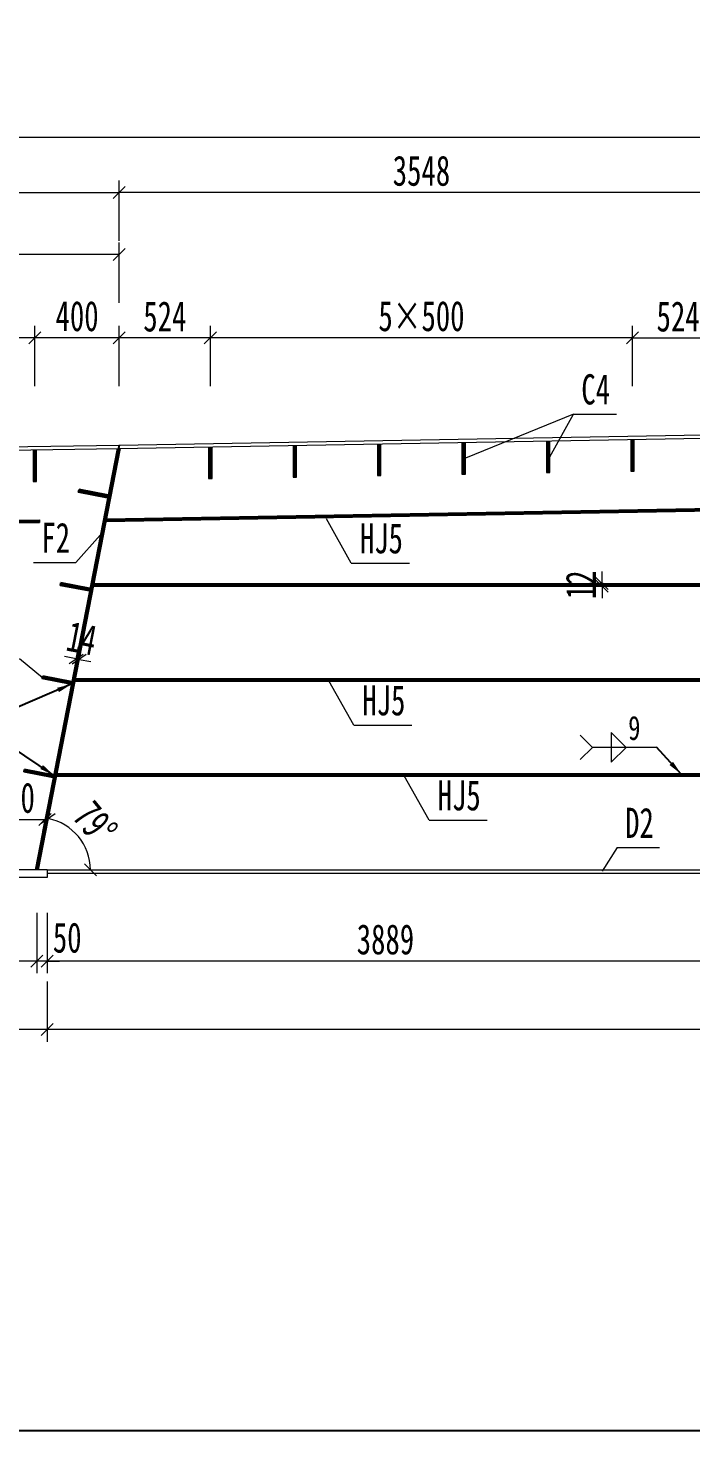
# Model space of a CAD drawing. Header units: millimetres. Extents: x -89049 to 410567, y -307459 to -100425.
# Drawn here: x 203421 to 206561, y -127671 to -121026 of the extents above; entities that cross this region are included whole.
import ezdxf
from ezdxf.enums import TextEntityAlignment as Align

# ---------------------------------------------------------------- set-up
doc = ezdxf.new("R2010")
doc.units = ezdxf.units.MM
doc.layers.get('Defpoints').update_dxf_attribs({"color": 8})
for name, color, linetype, lineweight in [('Dim', 4, 'Continuous', 15), ('文字', 7, 'Continuous', 15), ('细实线', 4, 'Continuous', 15), ('钢板粗线', 1, 'Continuous', 25), ('钢板细线', 6, 'Continuous', 15)]:
    doc.layers.add(name, color=color, linetype=linetype, lineweight=lineweight)
doc.layers.add('Text', color=4, linetype='Continuous')
doc.styles.add('111', font='', dxfattribs={"width": 0.7})
doc.styles.add('BM_Dim', font='', dxfattribs={"width": 0.85})
doc.styles.add('SMEDI', font='', dxfattribs={"width": 0.75})
doc.styles.get("Standard").update_dxf_attribs({"font": ''})
doc.styles.get('111').set_extended_font_data('仿宋_GB2312')
doc.styles.get('BM_Dim').set_extended_font_data('仿宋_GB2312')
doc.styles.get('SMEDI').set_extended_font_data('仿宋_GB2312')
doc.styles.get('Standard').set_extended_font_data('仿宋_GB2312')
doc.dimstyles.new('200', dxfattribs={"dimscale": 0, "dimtxt": 2.5, "dimasz": 1, "dimexe": 1, "dimexo": 1, "dimgap": 0.6, "dimtad": 1, "dimdec": 0, "dimdsep": 46, "dimtxsty": '111', "dimblk": 'OBLIQUE', "dimcen": 0, "dimclrd": 4, "dimclre": 4, "dimclrt": 4, "dimadec": 1, "dimazin": 2, "dimtfac": 1, "dimtdec": 0, "dimtix": 1, "dimtmove": 2, "dimatfit": 3, "dimfxl": 4, "dimfxlon": 1, "dimtolj": 1, "dimlwd": -1, "dimlwe": -1, "dimarcsym": 0})
doc.dimstyles.new('MSteel_1.0_1.0', dxfattribs={"dimtxt": 3, "dimasz": 1.2, "dimexe": 1, "dimexo": 1, "dimgap": 1, "dimtad": 3, "dimtoh": 1, "dimdec": 0, "dimzin": 0, "dimdsep": 46, "dimtxsty": 'Standard', "dimblk": 'ARCHTICK', "dimcen": 0.09, "dimclrd": 3, "dimclre": 3, "dimadec": 0, "dimazin": 0, "dimtfac": 1, "dimtdec": 4, "dimtofl": 0, "dimtmove": 0, "dimatfit": 3, "dimfxl": 1, "dimtolj": 1, "dimtzin": 0, "dimarcsym": 0})

# ---------------------------------------------------------------- blocks, each defined once
blk = doc.blocks.new('_Oblique')
at = {"color": 0, "linetype": 'ByBlock', "lineweight": -2}
blk.add_line((-0.5, -0.5), (0.5, 0.5), dxfattribs=at)
blk = doc.blocks.new('*D1231')
at = {"layer": 'Defpoints', "color": 0}
for p in [(203512.4, -125033.5), (206716, -125013.5), (203512.4, -125445.8)]:
    blk.add_point(p, dxfattribs=at)
at = {"layer": '细实线', "color": 4}
for p, q in [((203512.4, -125217.2), (203512.4, -125502.9)), ((206716, -125217.2), (206716, -125502.9)), ((206716, -125445.8), (203512.4, -125445.8))]:
    blk.add_line(p, q, dxfattribs=at)
at = {"layer": '细实线', "color": 4, "xscale": 57.14285714285715, "yscale": 57.14285714285715, "zscale": 57.14285714285715, "rotation": 180}
blk.add_blockref('_Oblique', (203512.4, -125445.8), dxfattribs=at)
at = {"layer": '细实线', "color": 4, "xscale": 57.14285714285715, "yscale": 57.14285714285715, "zscale": 57.14285714285715}
blk.add_blockref('_Oblique', (206716, -125445.8), dxfattribs=at)
at = {"layer": '细实线', "color": 4, "insert": (205114.2, -125343.6), "char_height": 142.86, "attachment_point": 5, "style": '111'}
blk.add_mtext('\\A1;3889', dxfattribs=at)
blk = doc.blocks.new('*D1232')
at = {"layer": 'Defpoints', "color": 0}
for p in [(203512.4, -125033.5), (211974, -125228.6), (203512.4, -125770.4)]:
    blk.add_point(p, dxfattribs=at)
at = {"layer": '细实线', "color": 4}
for p, q in [((203512.4, -125541.8), (203512.4, -125827.6)), ((211974, -125541.8), (211974, -125827.6)), ((211974, -125770.4), (203512.4, -125770.4))]:
    blk.add_line(p, q, dxfattribs=at)
at = {"layer": '细实线', "color": 4, "xscale": 57.14285714285715, "yscale": 57.14285714285715, "zscale": 57.14285714285715, "rotation": 180}
blk.add_blockref('_Oblique', (203512.4, -125770.4), dxfattribs=at)
at = {"layer": '细实线', "color": 4, "xscale": 57.14285714285715, "yscale": 57.14285714285715, "zscale": 57.14285714285715}
blk.add_blockref('_Oblique', (211974, -125770.4), dxfattribs=at)
at = {"layer": '细实线', "color": 4, "insert": (207743.2, -125653.9), "char_height": 142.857, "attachment_point": 5, "style": '111'}
blk.add_mtext('\\A1;19778/2', dxfattribs=at)
blk = doc.blocks.new('角焊缝1')
at = {"layer": 'Dim'}
blk.add_line((-3101.17, 370.22), (-3106.48, 370.22), dxfattribs=at)
blk.add_lwpolyline([(-3107.48, 369.22), (-3106.48, 370.22), (-3107.48, 371.22)], dxfattribs=at)
blk.add_lwpolyline([(-3104.91, 371.45), (-3104.91, 368.99), (-3103.68, 370.22)], close=True, dxfattribs=at)
blk = doc.blocks.new('_ArchTick')
at = {"color": 0, "linetype": 'ByBlock', "const_width": 0.15}
blk.add_lwpolyline([(-0.5, -0.5), (0.5, 0.5)], dxfattribs=at)
blk = doc.blocks.new('*D1238')
at = {"layer": 'Defpoints', "color": 0}
for p in [(206203, -123657.5), (206140.1, -123669.5), (206202.7, -123669.5)]:
    blk.add_point(p, dxfattribs=at)
at = {"layer": '细实线', "color": 4}
for p, q in [((206145.8, -123657.5), (206083, -123657.5)), ((206140.1, -123657.5), (206140.1, -123600.3)), ((206140.1, -123657.5), (206140.1, -123669.5)), ((206145.6, -123669.5), (206083, -123669.5)), ((206140.1, -123669.5), (206140.1, -123726.6))]:
    blk.add_line(p, q, dxfattribs=at)
at = {"layer": '细实线', "color": 4, "xscale": 57.14285714285715, "yscale": 57.14285714285715, "zscale": 57.14285714285715}
for p, rotation in [((206140.1, -123657.5), 270), ((206140.1, -123669.5), 90)]:
    blk.add_blockref('_Oblique', p, dxfattribs=dict(at, rotation=rotation))
at = {"layer": '细实线', "color": 4, "insert": (206039.4, -123663.5), "char_height": 142.86, "attachment_point": 5, "rotation": 90, "style": '111'}
blk.add_mtext('\\A1;12', dxfattribs=at)
blk = doc.blocks.new('14-160加劲 无过焊孔')
at = {"layer": 'Defpoints'}
blk.add_line((38609.4, 32076.7), (38609.4, 32216.7), dxfattribs=at)
at = {"layer": '钢板粗线', "color": 7}
for p, q in [((38603.4, 32076.7), (38603.4, 32216.7)), ((38603.4, 32216.7), (38615.4, 32216.7)), ((38615.4, 32076.7), (38615.4, 32216.7)), ((38603.4, 32076.7), (38615.4, 32076.7))]:
    blk.add_line(p, q, dxfattribs=at)
blk = doc.blocks.new('*D1245')
at = {"layer": 'Defpoints', "color": 0}
for p in [(211974, -121542.4), (190651.3, -121716.4), (211974, -123001.7)]:
    blk.add_point(p, dxfattribs=at)
at = {"layer": '细实线', "color": 4}
for p, q in [((190651.3, -121659.3), (190651.3, -121485.3)), ((211974, -121771), (211974, -121485.3)), ((190651.3, -121542.4), (211974, -121542.4))]:
    blk.add_line(p, q, dxfattribs=at)
at = {"layer": '细实线', "color": 4, "xscale": 57.14285714285715, "yscale": 57.14285714285715, "zscale": 57.14285714285715, "rotation": 180}
blk.add_blockref('_Oblique', (190651.3, -121542.4), dxfattribs=at)
at = {"layer": '细实线', "color": 4, "xscale": 57.14285714285715, "yscale": 57.14285714285715, "zscale": 57.14285714285715}
blk.add_blockref('_Oblique', (211974, -121542.4), dxfattribs=at)
at = {"layer": '细实线', "color": 4, "insert": (201312.6, -121440.2), "char_height": 142.86, "attachment_point": 5, "style": '111'}
blk.add_mtext('\\A1;22750', dxfattribs=at)
blk = doc.blocks.new('*D1246')
at = {"layer": 'Defpoints', "color": 0}
for p in [(203853.5, -121805.1), (192781.3, -122749.7), (203853.5, -123001.7)]:
    blk.add_point(p, dxfattribs=at)
at = {"layer": '细实线', "color": 4}
for p, q in [((192781.3, -122033.7), (192781.3, -121748)), ((203853.5, -122033.7), (203853.5, -121748)), ((192781.3, -121805.1), (203853.5, -121805.1))]:
    blk.add_line(p, q, dxfattribs=at)
at = {"layer": '细实线', "color": 4, "xscale": 57.14285714285715, "yscale": 57.14285714285715, "zscale": 57.14285714285715, "rotation": 180}
blk.add_blockref('_Oblique', (192781.3, -121805.1), dxfattribs=at)
at = {"layer": '细实线', "color": 4, "xscale": 57.14285714285715, "yscale": 57.14285714285715, "zscale": 57.14285714285715}
blk.add_blockref('_Oblique', (203853.5, -121805.1), dxfattribs=at)
at = {"layer": '细实线', "color": 4, "insert": (198317.4, -121702.9), "char_height": 142.86, "attachment_point": 5, "style": '111'}
blk.add_mtext('\\A1;11072', dxfattribs=at)
blk = doc.blocks.new('*D1248')
at = {"layer": 'Defpoints', "color": 0}
for p in [(203017.4, -125017.5), (203462.4, -125017.5), (203017.4, -125445.8)]:
    blk.add_point(p, dxfattribs=at)
at = {"layer": '细实线', "color": 4}
for p, q in [((203017.4, -125217.2), (203017.4, -125502.9)), ((203462.4, -125217.2), (203462.4, -125502.9)), ((203462.4, -125445.8), (203017.4, -125445.8))]:
    blk.add_line(p, q, dxfattribs=at)
at = {"layer": '细实线', "color": 4, "xscale": 57.14285714285715, "yscale": 57.14285714285715, "zscale": 57.14285714285715, "rotation": 180}
blk.add_blockref('_Oblique', (203017.4, -125445.8), dxfattribs=at)
at = {"layer": '细实线', "color": 4, "xscale": 57.14285714285715, "yscale": 57.14285714285715, "zscale": 57.14285714285715}
blk.add_blockref('_Oblique', (203462.4, -125445.8), dxfattribs=at)
at = {"layer": '细实线', "color": 4, "insert": (203239.9, -125345.1), "char_height": 142.86, "attachment_point": 5, "style": '111'}
blk.add_mtext('\\A1;445', dxfattribs=at)
blk = doc.blocks.new('*D1251')
at = {"layer": 'Defpoints', "color": 0}
for p in [(194816.5, -124991.9), (203512.4, -125251.3), (194816.5, -125770.4)]:
    blk.add_point(p, dxfattribs=at)
at = {"layer": '细实线', "color": 4}
for p, q in [((194816.5, -125541.8), (194816.5, -125827.6)), ((203512.4, -125541.8), (203512.4, -125827.6)), ((203512.4, -125770.4), (194816.5, -125770.4))]:
    blk.add_line(p, q, dxfattribs=at)
at = {"layer": '细实线', "color": 4, "xscale": 57.14285714285715, "yscale": 57.14285714285715, "zscale": 57.14285714285715, "rotation": 180}
blk.add_blockref('_Oblique', (194816.5, -125770.4), dxfattribs=at)
at = {"layer": '细实线', "color": 4, "xscale": 57.14285714285715, "yscale": 57.14285714285715, "zscale": 57.14285714285715}
blk.add_blockref('_Oblique', (203512.4, -125770.4), dxfattribs=at)
at = {"layer": '细实线', "color": 4, "insert": (199164.5, -125668.2), "char_height": 142.86, "attachment_point": 5, "style": '111'}
blk.add_mtext('\\A1;8696', dxfattribs=at)
blk = doc.blocks.new('*D1252')
at = {"layer": 'Defpoints', "color": 0}
for p in [(203462.4, -125017.5), (203512.4, -125017.5), (203462.4, -125445.8)]:
    blk.add_point(p, dxfattribs=at)
at = {"layer": '细实线', "color": 4}
for p, q in [((203462.4, -125217.2), (203462.4, -125502.9)), ((203512.4, -125217.2), (203512.4, -125502.9)), ((203462.4, -125445.8), (203405.3, -125445.8)), ((203512.4, -125445.8), (203462.4, -125445.8)), ((203512.4, -125445.8), (203569.6, -125445.8))]:
    blk.add_line(p, q, dxfattribs=at)
at = {"layer": '细实线', "color": 4, "xscale": 57.14285714285715, "yscale": 57.14285714285715, "zscale": 57.14285714285715}
blk.add_blockref('_Oblique', (203462.4, -125445.8), dxfattribs=at)
at = {"layer": '细实线', "color": 4, "xscale": 57.14285714285715, "yscale": 57.14285714285715, "zscale": 57.14285714285715, "rotation": 180}
blk.add_blockref('_Oblique', (203512.4, -125445.8), dxfattribs=at)
at = {"layer": '细实线', "color": 4, "insert": (203606.8, -125335.2), "char_height": 142.86, "attachment_point": 5, "style": '111'}
blk.add_mtext('\\A1;50', dxfattribs=at)
blk = doc.blocks.new('*D1255')
at = {"layer": 'Defpoints', "color": 0}
for p in [(203643.9, -124043.5), (203657.6, -124046.1), (203663.4, -124016.5)]:
    blk.add_point(p, dxfattribs=at)
at = {"layer": '细实线', "color": 4}
for p, q in [((203649.6, -124013.9), (203660.5, -123957.8)), ((203663.4, -124016.5), (203674.3, -123960.4)), ((203649.6, -124013.9), (203593.5, -124003)), ((203649.6, -124013.9), (203663.4, -124016.5)), ((203663.4, -124016.5), (203719.4, -124027.4))]:
    blk.add_line(p, q, dxfattribs=at)
at = {"layer": '细实线', "color": 4, "xscale": 57.14285714285715, "yscale": 57.14285714285715, "zscale": 57.14285714285715}
for p, rotation in [((203649.6, -124013.9), 349.0000000002715), ((203663.4, -124016.5), 169.0000000002716)]:
    blk.add_blockref('_Oblique', p, dxfattribs=dict(at, rotation=rotation))
at = {"layer": '细实线', "color": 4, "insert": (203675.7, -123916.3), "char_height": 142.86, "attachment_point": 5, "rotation": 349, "style": '111'}
blk.add_mtext('\\A1;14', dxfattribs=at)
blk = doc.blocks.new('*D1256')
at = {"layer": 'Defpoints', "color": 0}
for p in [(201159, -122099.3), (201159, -122815.3), (203853.5, -123001.7)]:
    blk.add_point(p, dxfattribs=at)
at = {"layer": '细实线', "color": 4}
for p, q in [((201159, -122327.9), (201159, -122042.1)), ((203853.5, -122327.9), (203853.5, -122042.1)), ((203853.5, -122099.3), (201159, -122099.3))]:
    blk.add_line(p, q, dxfattribs=at)
at = {"layer": '细实线', "color": 4, "xscale": 57.14285714285715, "yscale": 57.14285714285715, "zscale": 57.14285714285715, "rotation": 180}
blk.add_blockref('_Oblique', (201159, -122099.3), dxfattribs=at)
at = {"layer": '细实线', "color": 4, "xscale": 57.14285714285715, "yscale": 57.14285714285715, "zscale": 57.14285714285715}
blk.add_blockref('_Oblique', (203853.5, -122099.3), dxfattribs=at)
at = {"layer": '细实线', "color": 4, "insert": (202506.3, -121997.1), "char_height": 142.86, "attachment_point": 5, "style": '111'}
blk.add_mtext('\\A1;2694', dxfattribs=at)
blk = doc.blocks.new('*D1287')
at = {"layer": 'Defpoints', "color": 0}
for p in [(203905.3, -122771.9), (203691, -124903.9), (203469.6, -125013.5), (203512.4, -125013.5), (204539.3, -125013.5)]:
    blk.add_point(p, dxfattribs=at)
at = {"layer": '细实线', "color": 4}
blk.add_arc((203469.6, -125013.5), 247.1, 0, 79, dxfattribs=at)
at = {"layer": '细实线', "color": 4, "xscale": 57.14285714285715, "yscale": 57.14285714285715, "zscale": 57.14285714285715}
for p, rotation in [((203516.7, -124770.9), 168.9999999999934), ((203716.6, -125013.5), 270)]:
    blk.add_blockref('_Oblique', p, dxfattribs=dict(at, rotation=rotation))
at = {"layer": '细实线', "color": 4, "insert": (203739.1, -124791.3), "char_height": 142.86, "attachment_point": 5, "rotation": 309.5, "style": '111'}
blk.add_mtext('\\A1;79%%d', dxfattribs=at)
blk = doc.blocks.new('*D1290')
at = {"layer": 'Defpoints', "color": 0}
for p in [(203853.5, -121805.1), (206716, -122971.5), (203853.5, -123001.7)]:
    blk.add_point(p, dxfattribs=at)
at = {"layer": '细实线', "color": 4}
for p, q in [((203853.5, -122033.7), (203853.5, -121748)), ((206716, -122033.7), (206716, -121748)), ((206716, -121805.1), (203853.5, -121805.1))]:
    blk.add_line(p, q, dxfattribs=at)
at = {"layer": '细实线', "color": 4, "xscale": 57.14285714285715, "yscale": 57.14285714285715, "zscale": 57.14285714285715, "rotation": 180}
blk.add_blockref('_Oblique', (203853.5, -121805.1), dxfattribs=at)
at = {"layer": '细实线', "color": 4, "xscale": 57.14285714285715, "yscale": 57.14285714285715, "zscale": 57.14285714285715}
blk.add_blockref('_Oblique', (206716, -121805.1), dxfattribs=at)
at = {"layer": '细实线', "color": 4, "insert": (205284.8, -121702.9), "char_height": 142.86, "attachment_point": 5, "style": '111'}
blk.add_mtext('\\A1;3548', dxfattribs=at)
blk = doc.blocks.new('*D3015')
at = {"layer": 'Defpoints', "color": 0}
for p in [(204284.8, -122493.6), (204284.8, -123059), (206284.8, -123026.4)]:
    blk.add_point(p, dxfattribs=at)
at = {"layer": '细实线', "color": 4}
for p, q in [((204284.8, -122722.2), (204284.8, -122436.5)), ((206284.8, -122722.2), (206284.8, -122436.5)), ((206284.8, -122493.6), (204284.8, -122493.6))]:
    blk.add_line(p, q, dxfattribs=at)
at = {"layer": '细实线', "color": 4, "xscale": 57.14285714285715, "yscale": 57.14285714285715, "zscale": 57.14285714285715, "rotation": 180}
blk.add_blockref('_Oblique', (204284.8, -122493.6), dxfattribs=at)
at = {"layer": '细实线', "color": 4, "xscale": 57.14285714285715, "yscale": 57.14285714285715, "zscale": 57.14285714285715}
blk.add_blockref('_Oblique', (206284.8, -122493.6), dxfattribs=at)
at = {"layer": '细实线', "color": 4, "insert": (205284.8, -122391.4), "char_height": 142.857, "attachment_point": 5, "style": '111'}
blk.add_mtext('\\A1;\\f仿宋_GB2312|b0|i0|c134|p49;5×500', dxfattribs=at)
blk = doc.blocks.new('*D3016')
at = {"layer": 'Defpoints', "color": 0}
for p in [(206716, -122493.6), (206716, -122905.3), (206284.8, -123026.4)]:
    blk.add_point(p, dxfattribs=at)
at = {"layer": '细实线', "color": 4}
for p, q in [((206284.8, -122722.2), (206284.8, -122436.5)), ((206716, -122722.2), (206716, -122436.5)), ((206284.8, -122493.6), (206716, -122493.6))]:
    blk.add_line(p, q, dxfattribs=at)
at = {"layer": '细实线', "color": 4, "xscale": 57.14285714285715, "yscale": 57.14285714285715, "zscale": 57.14285714285715, "rotation": 180}
blk.add_blockref('_Oblique', (206284.8, -122493.6), dxfattribs=at)
at = {"layer": '细实线', "color": 4, "xscale": 57.14285714285715, "yscale": 57.14285714285715, "zscale": 57.14285714285715}
blk.add_blockref('_Oblique', (206716, -122493.6), dxfattribs=at)
at = {"layer": '细实线', "color": 4, "insert": (206500.4, -122393), "char_height": 142.86, "attachment_point": 5, "style": '111'}
blk.add_mtext('\\A1;524', dxfattribs=at)
blk = doc.blocks.new('*D3017')
at = {"layer": 'Defpoints', "color": 0}
for p in [(203853.5, -122493.6), (203853.5, -122905.3), (204284.8, -123026.4)]:
    blk.add_point(p, dxfattribs=at)
at = {"layer": '细实线', "color": 4}
for p, q in [((203853.5, -122722.2), (203853.5, -122436.5)), ((204284.8, -122722.2), (204284.8, -122436.5)), ((204284.8, -122493.6), (203853.5, -122493.6))]:
    blk.add_line(p, q, dxfattribs=at)
at = {"layer": '细实线', "color": 4, "xscale": 57.14285714285715, "yscale": 57.14285714285715, "zscale": 57.14285714285715, "rotation": 180}
blk.add_blockref('_Oblique', (203853.5, -122493.6), dxfattribs=at)
at = {"layer": '细实线', "color": 4, "xscale": 57.14285714285715, "yscale": 57.14285714285715, "zscale": 57.14285714285715}
blk.add_blockref('_Oblique', (204284.8, -122493.6), dxfattribs=at)
at = {"layer": '细实线', "color": 4, "insert": (204069.1, -122393), "char_height": 142.86, "attachment_point": 5, "style": '111'}
blk.add_mtext('\\A1;524', dxfattribs=at)
blk = doc.blocks.new('*D3018')
at = {"layer": 'Defpoints', "color": 0}
for p in [(203453.5, -122493.6), (203453.5, -123001.7), (203853.5, -123001.7)]:
    blk.add_point(p, dxfattribs=at)
at = {"layer": '细实线', "color": 4}
for p, q in [((203453.5, -122722.2), (203453.5, -122436.5)), ((203853.5, -122722.2), (203853.5, -122436.5)), ((203853.5, -122493.6), (203453.5, -122493.6))]:
    blk.add_line(p, q, dxfattribs=at)
at = {"layer": '细实线', "color": 4, "xscale": 57.14285714285715, "yscale": 57.14285714285715, "zscale": 57.14285714285715, "rotation": 180}
blk.add_blockref('_Oblique', (203453.5, -122493.6), dxfattribs=at)
at = {"layer": '细实线', "color": 4, "xscale": 57.14285714285715, "yscale": 57.14285714285715, "zscale": 57.14285714285715}
blk.add_blockref('_Oblique', (203853.5, -122493.6), dxfattribs=at)
at = {"layer": '细实线', "color": 4, "insert": (203653.5, -122391.4), "char_height": 142.86, "attachment_point": 5, "style": '111'}
blk.add_mtext('\\A1;400', dxfattribs=at)
blk = doc.blocks.new('*D3019')
at = {"layer": 'Defpoints', "color": 0}
for p in [(201453.5, -122493.6), (201453.5, -123059), (203453.5, -123026.4)]:
    blk.add_point(p, dxfattribs=at)
at = {"layer": '细实线', "color": 4}
for p, q in [((201453.5, -122722.2), (201453.5, -122436.5)), ((203453.5, -122722.2), (203453.5, -122436.5)), ((203453.5, -122493.6), (201453.5, -122493.6))]:
    blk.add_line(p, q, dxfattribs=at)
at = {"layer": '细实线', "color": 4, "xscale": 57.14285714285715, "yscale": 57.14285714285715, "zscale": 57.14285714285715, "rotation": 180}
blk.add_blockref('_Oblique', (201453.5, -122493.6), dxfattribs=at)
at = {"layer": '细实线', "color": 4, "xscale": 57.14285714285715, "yscale": 57.14285714285715, "zscale": 57.14285714285715}
blk.add_blockref('_Oblique', (203453.5, -122493.6), dxfattribs=at)
at = {"layer": '细实线', "color": 4, "insert": (202453.5, -122391.4), "char_height": 142.86, "attachment_point": 5, "style": '111'}
blk.add_mtext('\\A1;4×500', dxfattribs=at)
blk = doc.blocks.new('*D5203')
at = {"layer": 'Defpoints', "color": 0}
for p in [(203242.8, -124563.5), (203542.8, -124563.5), (203501.6, -124775.3)]:
    blk.add_point(p, dxfattribs=at)
at = {"layer": '细实线', "color": 4}
for p, q in [((203231.7, -124620.6), (203190.5, -124832.4)), ((203531.7, -124620.6), (203490.5, -124832.4)), ((203201.6, -124775.3), (203501.6, -124775.3))]:
    blk.add_line(p, q, dxfattribs=at)
at = {"layer": '细实线', "color": 4, "xscale": 57.14285714285715, "yscale": 57.14285714285715, "zscale": 57.14285714285715, "rotation": 180}
blk.add_blockref('_Oblique', (203201.6, -124775.3), dxfattribs=at)
at = {"layer": '细实线', "color": 4, "xscale": 57.14285714285715, "yscale": 57.14285714285715, "zscale": 57.14285714285715}
blk.add_blockref('_Oblique', (203501.6, -124775.3), dxfattribs=at)
at = {"layer": '细实线', "color": 4, "insert": (203351.6, -124673), "char_height": 142.86, "attachment_point": 5, "style": '111'}
blk.add_mtext('\\A1;300', dxfattribs=at)

msp = doc.modelspace()

# ---------------------------------------------------------------- linework, layer by layer
at = {"layer": 'Defpoints'}
for p, q in [((205084.8, -123146), (205084.8, -122996)), ((205484.8, -123138.9), (205484.8, -122988.9)), ((205884.8, -123131.8), (205884.8, -122981.8)), ((206284.8, -123124.8), (206284.8, -122974.8)), ((203453.5, -123173.7), (203453.5, -123023.7)), ((203853.5, -123001.7), (203462.4, -125013.5)), ((204284.8, -123160.1), (204284.8, -123010.1)), ((204684.8, -123153), (204684.8, -123003)), ((203732, -123663.5), (211974.2, -123663.5)), ((203644.5, -124113.5), (211974.2, -124113.5)), ((203557, -124563.5), (211974.2, -124563.5))]:
    msp.add_line(p, q, dxfattribs=at)
msp.add_lwpolyline([(190566.6, -113054.1), (212566.6, -113054.1), (212566.6, -127671.3), (190566.6, -127671.3)], close=True, dxfattribs=at)
for points in [[(203791.4, -123357.8), (211974, -123213.5)], [(199955.4, -123415.1), (203476.3, -123362.3)]]:
    msp.add_lwpolyline(points, dxfattribs=at)
at = {"layer": '细实线'}
for p, q in [((206005.1, -122854.8), (205492.8, -123063.8)), ((205892.8, -123056.8), (206005.1, -122854.8)), ((206005.1, -122854.8), (206208.5, -122854.8)), ((204952.6, -123560.4), (204834.6, -123351.2)), ((203647.1, -123557.8), (203763.3, -123429)), ((203447.5, -123557.8), (203647.1, -123557.8)), ((204952.6, -123560.4), (205228, -123560.4)), ((203380.4, -124013.1), (203489.9, -124101.9)), ((204964.1, -124327.6), (204846.1, -124118.5)), ((204964.1, -124327.6), (205239.5, -124327.6)), ((205320.9, -124777.6), (205202.9, -124568.5)), ((205320.9, -124777.6), (205596.4, -124777.6)), ((206212.6, -124908.1), (206140.8, -125019.9)), ((206212.6, -124908.1), (206412.2, -124908.1))]:
    msp.add_line(p, q, dxfattribs=at)
at = {"layer": '钢板细线'}
for p, q in [((203843.2, -123017.8), (203455.3, -125013.5)), ((203857.5, -123017.6), (203469.6, -125013.5)), ((203476.3, -123356.3), (203476.3, -123368.3)), ((203733.2, -123657.5), (211974.2, -123657.5)), ((203730.8, -123669.5), (211974.2, -123669.5)), ((203643.3, -124119.5), (211974.2, -124119.5)), ((203645.7, -124107.5), (211974.2, -124107.5)), ((203555.9, -124569.5), (211974.2, -124569.5)), ((203558.2, -124557.5), (211974.2, -124557.5)), ((203512.4, -125013.5), (194816.5, -125013.5)), ((203512.4, -125049.5), (194816.5, -125049.5)), ((203512.4, -125013.5), (211974.2, -125013.5)), ((203512.4, -125013.5), (203512.4, -125049.5)), ((203512.4, -125029.5), (211974.2, -125029.5))]:
    msp.add_line(p, q, dxfattribs=at)
for points in [[(203853.5, -123001.7), (211974, -122858.5)], [(203850.4, -123017.7), (211974, -122874.5)], [(205076.8, -122996.1), (205076.8, -123146), (205092.8, -123146), (205092.8, -122995.8)], [(205476.8, -122989), (205476.8, -123138.9), (205492.8, -123138.9), (205492.8, -122988.8)], [(205876.8, -122982), (205876.8, -123131.8), (205892.8, -123131.8), (205892.8, -122981.7)], [(206276.8, -122974.9), (206276.8, -123124.8), (206292.8, -123124.8), (206292.8, -122974.7)], [(201151, -123042.2), (203853.5, -123001.7)], [(201151, -123058.2), (203850.4, -123017.7)], [(203445.5, -123023.8), (203445.5, -123173.7), (203461.5, -123173.7), (203461.5, -123023.5)], [(204276.8, -123010.2), (204276.8, -123160.1), (204292.8, -123160.1), (204292.8, -123009.9)], [(204676.8, -123003.1), (204676.8, -123153), (204692.8, -123153), (204692.8, -123002.9)], [(203790.2, -123363.8), (211974.1, -123219.5)], [(203792.6, -123351.7), (211973.9, -123207.5)], [(199955.4, -123409.1), (203476.3, -123356.3)], [(199955.4, -123421.1), (203476.3, -123368.3)]]:
    msp.add_lwpolyline(points, dxfattribs=at)

# ---------------------------------------------------------------- block references
at = {"layer": '细实线', "color": 8, "xscale": 57.1428571428572, "yscale": 57.1428571428572, "zscale": 57.1428571428572}
msp.add_blockref('角焊缝1', (383607.6, -145588.9), dxfattribs=at)
at = {"layer": '钢板细线', "rotation": 78.99999835263283}
for p in [(227919.4, -167265.7), (227833.5, -167707.4), (227747.7, -168149.2), (227661.8, -168590.9)]:
    msp.add_blockref('14-160加劲 无过焊孔', p, dxfattribs=at)

# ---------------------------------------------------------------- texts
at = {"layer": 'Text', "style": 'SMEDI', "width": 0.75}
msp.add_text('9', height=114.3, dxfattribs=at).set_placement((206264, -124341.3), align=Align.MIDDLE_LEFT)
at = {"layer": '文字', "style": 'BM_Dim', "width": 0.7}
for s, p in [('C4', (206110, -122851.8)), ('F2', (203552.4, -123554.8)), ('HJ5', (205095, -123557.3)), ('HJ5', (205106.5, -124324.6)), ('HJ5', (205463.3, -124774.6)), ('D2', (206317.5, -124905.1))]:
    msp.add_text(s, height=142.86, dxfattribs=at).set_placement(p, align=Align.BOTTOM_CENTER)

# ---------------------------------------------------------------- dimensions: what is measured, and where the dimension line sits
at = {"layer": '细实线'}
for base, p1, p2, text, picture, middle in [((211974, -121542.4), (190651.3, -121716.4), (211974, -123001.7), '22750', '*D1245', (201312.6, -121440.2)), ((203853.5, -121805.1), (206716, -122971.5), (203853.5, -123001.7), '3548', '*D1290', (205284.8, -121702.9)), ((201453.5, -122493.6), (203453.5, -123026.4), (201453.5, -123059), '4×500', '*D3019', (202453.5, -122391.4)), ((204284.8, -122493.6), (206284.8, -123026.4), (204284.8, -123059), '\\f仿宋_GB2312|b0|i0|c134|p49;5×500', '*D3015', (205284.8, -122391.4)), ((206716, -122493.6), (206284.8, -123026.4), (206716, -122905.3), '524', '*D3016', (206500.4, -122393)), ((203512.4, -125445.8), (206716, -125013.5), (203512.4, -125033.5), '3889', '*D1231', (205114.2, -125343.6)), ((203512.4, -125770.4), (211974, -125228.6), (203512.4, -125033.5), '19778/2', '*D1232', (207743.2, -125653.9))]:
    dim = msp.add_linear_dim(base=base, p1=p1, p2=p2, text=text, dimstyle='200', override={"dimscale": 57.142857, "dimtxsty": '111', "dimblk": 'Oblique'}, dxfattribs=at)
    dim.commit()
    dim.dimension.update_dxf_attribs({"geometry": picture, "text_midpoint": middle})
for base, p1, p2, override, picture, middle in [((203853.5, -121805.1), (192781.3, -122749.7), (203853.5, -123001.7), {"dimscale": 57.142857, "dimtxsty": '111', "dimblk": 'Oblique'}, '*D1246', (198317.4, -121702.9)), ((201159.0143, -122099.2904), (203853.4919, -123001.6761), (201159.0143, -122815.2937), {"dimscale": 57.142857, "dimblk": 'Oblique'}, '*D1256', (202506.2531, -121997.051)), ((203453.5, -122493.6), (203853.5, -123001.7), (203453.5, -123001.7), {"dimscale": 57.142857, "dimblk": 'Oblique'}, '*D3018', (203653.5, -122391.4)), ((203501.6, -124775.3), (203242.8, -124563.5), (203542.8, -124563.5), {"dimscale": 57.142857, "dimblk": 'Oblique'}, '*D5203', (203351.6, -124673)), ((194816.5, -125770.4), (203512.4, -125251.3), (194816.5, -124991.9), {"dimscale": 57.142857, "dimtxsty": '111', "dimblk": 'Oblique'}, '*D1251', (199164.5, -125668.2)), ((203017.4, -125445.8), (203462.4, -125017.5), (203017.4, -125017.5), {"dimscale": 57.142857, "dimblk": 'Oblique'}, '*D1248', (203239.9, -125345.1))]:
    dim = msp.add_linear_dim(base=base, p1=p1, p2=p2, dimstyle='200', override=override, dxfattribs=at)
    dim.commit()
    dim.dimension.update_dxf_attribs({"geometry": picture, "text_midpoint": middle})
dim = msp.add_linear_dim(base=(203853.5, -122493.6), p1=(204284.8, -123026.4), p2=(203853.5, -122905.3), angle=180, text='524', dimstyle='200', override={"dimscale": 57.142857, "dimtxsty": '111', "dimblk": 'Oblique'}, dxfattribs=at)
dim.commit()
dim.dimension.update_dxf_attribs({"geometry": '*D3017', "text_midpoint": (204069.1, -122393)})
dim = msp.add_angular_dim_2l(base=(203691, -124903.9), line1=((203905.3, -122771.9), (203469.6, -125013.5)), line2=((203512.4, -125013.5), (204539.3, -125013.5)), dimstyle='200', override={"dimscale": 57.142857, "dimblk": 'Oblique'}, dxfattribs=at)
dim.commit()
dim.dimension.update_dxf_attribs({"geometry": '*D1287', "text_midpoint": (203739.1, -124791.3)})
dim = msp.add_linear_dim(base=(206140.1, -123669.5), p1=(206203, -123657.5), p2=(206202.7, -123669.5), angle=90, dimstyle='200', override={"dimscale": 57.142857, "dimblk": 'Oblique'}, dxfattribs=at)
dim.commit()
dim.dimension.update_dxf_attribs({"geometry": '*D1238', "text_midpoint": (206039.4, -123663.5)})
dim = msp.add_aligned_dim(p1=(203643.9, -124043.5), p2=(203657.6, -124046.1), distance=30.2, dimstyle='200', override={"dimscale": 57.142857, "dimblk": 'Oblique'}, dxfattribs=at)
dim.commit()
dim.dimension.update_dxf_attribs({"geometry": '*D1255', "text_midpoint": (203675.7, -123916.3)})
dim = msp.add_linear_dim(base=(203462.4, -125445.8), p1=(203512.4, -125017.5), p2=(203462.4, -125017.5), dimstyle='200', override={"dimscale": 57.142857, "dimblk": 'Oblique'}, dxfattribs=at)
dim.commit()
dim.dimension.update_dxf_attribs({"geometry": '*D1252', "text_midpoint": (203606.8, -125335.2), "dimtype": 160})

# ---------------------------------------------------------------- leaders
at = {"layer": 'Dim'}
for points in [[(203626.2, -124134.6), (203182.1, -124324.1)], [(203542.6, -124564.5), (203182.1, -124324.1)], [(206514.7, -124559.6), (206397.6, -124433.2)]]:
    msp.add_leader(points, dimstyle='MSteel_1.0_1.0', override={"dimscale": 57.142857, "dimclrd": 256}, dxfattribs=at)

doc.saveas('drawing.dxf')
